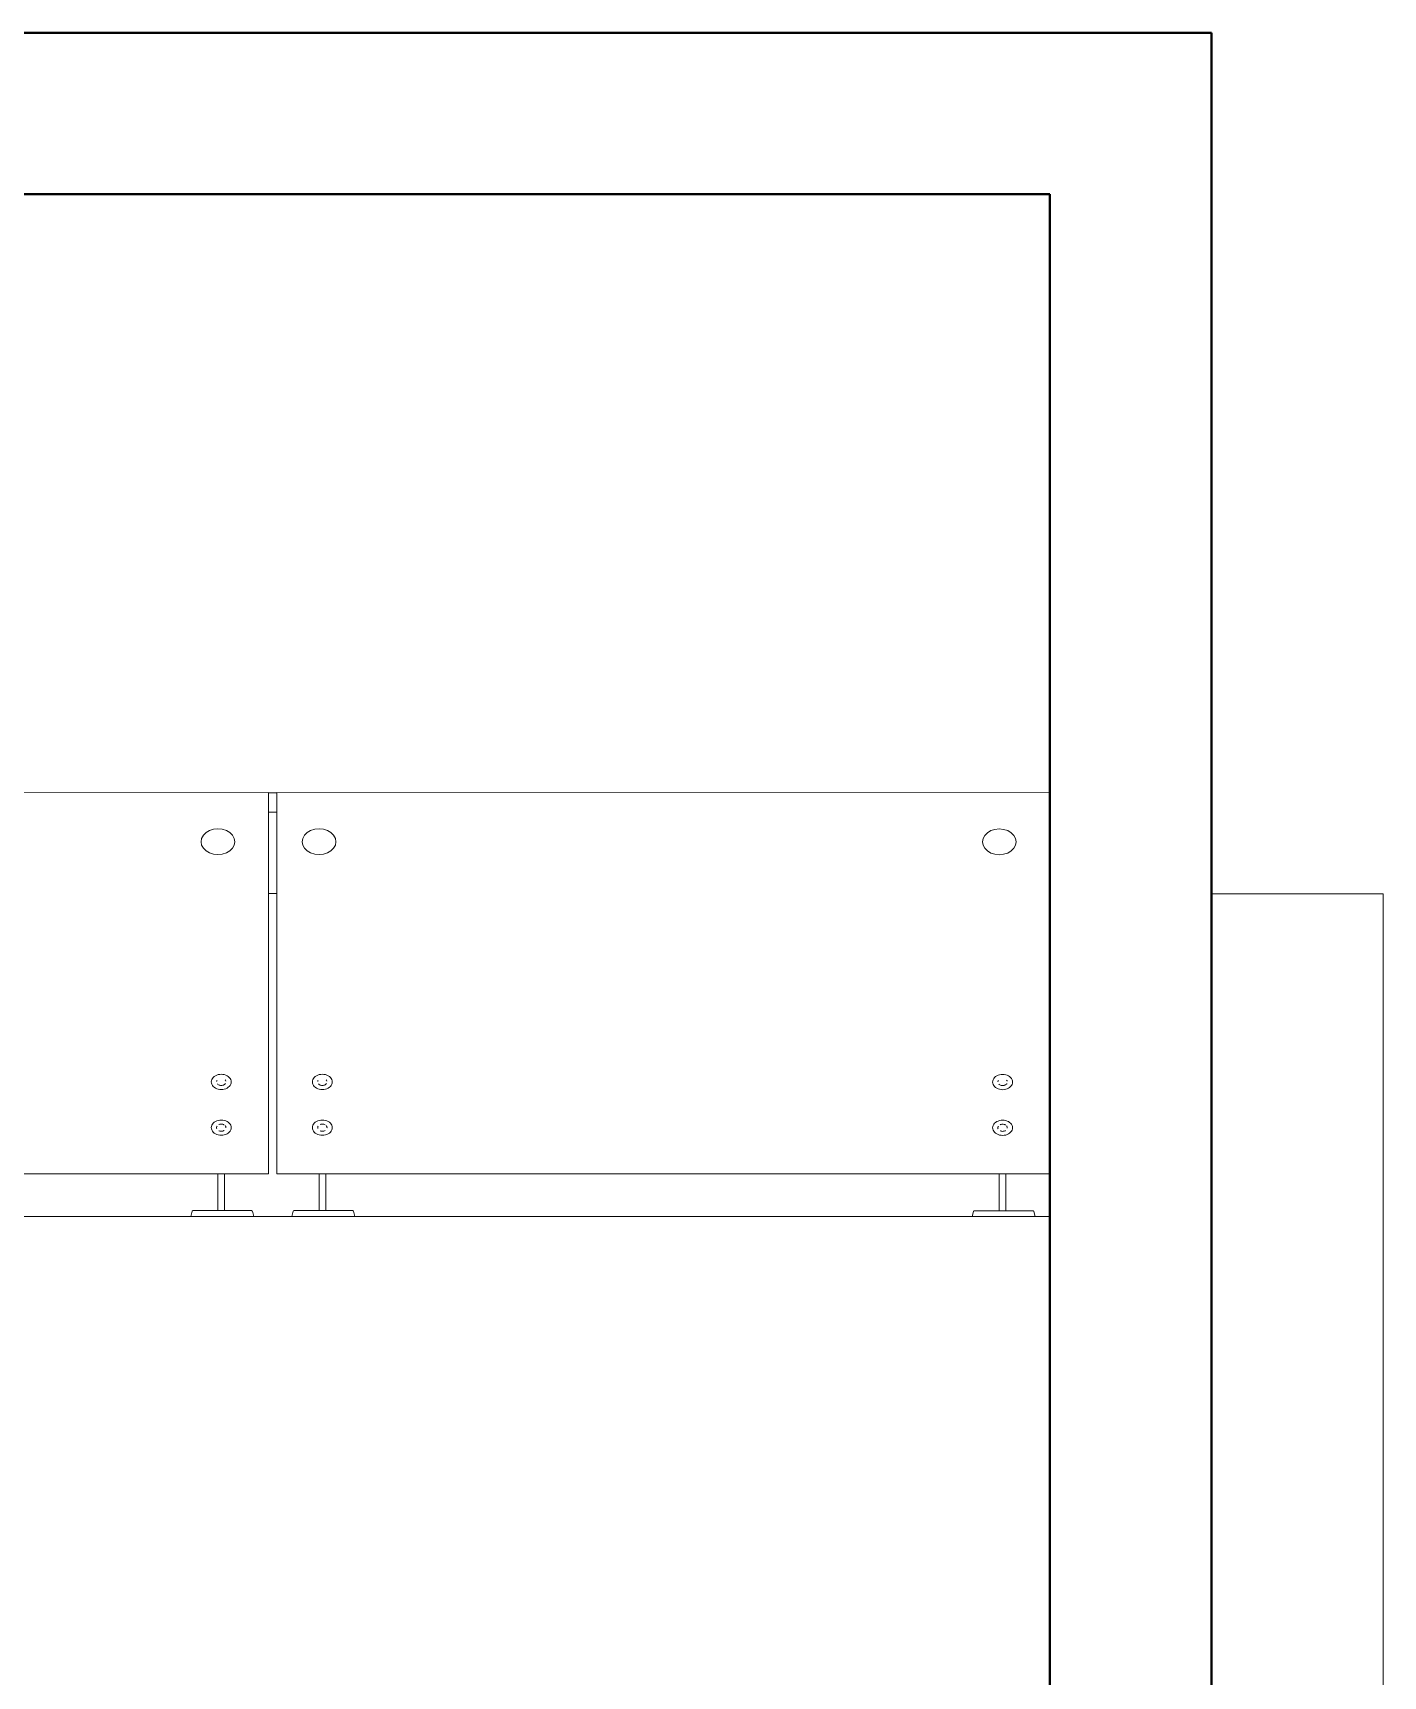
# Model space of a CAD drawing. Header units: inches. Extents: x 136316 to 139491, y -21083 to -17511.
# Drawn here: x 137693.1 to 137768.4, y -19725.2 to -19633.6 of the extents above; entities that cross this region are included whole.
import ezdxf

# ---------------------------------------------------------------- set-up
doc = ezdxf.new("R2010")
doc.units = ezdxf.units.IN
doc.header["$LTSCALE"] = 0.5
doc.header["$MEASUREMENT"] = 0
for name, color, linetype, lineweight in [('HACTH', 253, 'Continuous', 9), ('PARAPET', 50, 'Continuous', 13), ('wall', 1, 'Continuous', 40), ('window', 4, 'Continuous', 13)]:
    doc.layers.add(name, color=color, linetype=linetype, lineweight=lineweight)

msp = doc.modelspace()

# ---------------------------------------------------------------- linework, layer by layer
at = {"layer": 'HACTH'}
msp.add_line((137749.817, -19699.553), (137619.86, -19699.553), dxfattribs=at)
at = {"layer": 'PARAPET'}
for p, q in [((137758.817, -19681.553), (137768.391, -19681.553)), ((137768.391, -19681.553), (137768.391, -19718.194)), ((137768.391, -19718.194), (137768.391, -20091.194))]:
    msp.add_line(p, q, dxfattribs=at)
at = {"layer": 'wall'}
for p, q in [((137758.107, -19633.553), (137615.86, -19633.553)), ((137758.107, -19633.553), (137758.817, -19633.553)), ((137758.817, -19953.194), (137758.817, -19633.553)), ((137619.86, -19642.553), (137749.817, -19642.553)), ((137749.817, -19833.194), (137749.817, -19642.553))]:
    msp.add_line(p, q, dxfattribs=at)
at = {"layer": 'window'}
for p, q in [((137706.263, -19675.915), (137663.414, -19675.923)), ((137706.263, -19697.168), (137706.263, -19675.915)), ((137706.263, -19675.923), (137706.732, -19675.923)), ((137749.817, -19675.923), (137706.732, -19675.915)), ((137706.732, -19675.915), (137706.732, -19675.923)), ((137706.732, -19675.923), (137706.732, -19697.168)), ((137706.263, -19677), (137706.732, -19677)), ((137703.44, -19677.928), (137703.197, -19677.953)), ((137703.684, -19677.953), (137703.44, -19677.928)), ((137709.077, -19677.928), (137708.834, -19677.953)), ((137709.32, -19677.953), (137709.077, -19677.928)), ((137746.994, -19677.937), (137746.751, -19677.961)), ((137747.237, -19677.961), (137746.994, -19677.937)), ((137702.533, -19678.462), (137702.501, -19678.648)), ((137702.501, -19678.648), (137702.533, -19678.835)), ((137702.627, -19678.288), (137702.533, -19678.462)), ((137702.533, -19678.835), (137702.627, -19679.008)), ((137702.776, -19678.139), (137702.627, -19678.288)), ((137702.971, -19678.025), (137702.776, -19678.139)), ((137703.197, -19677.953), (137702.971, -19678.025)), ((137703.91, -19678.025), (137703.684, -19677.953)), ((137704.105, -19678.139), (137703.91, -19678.025)), ((137704.254, -19678.288), (137704.105, -19678.139)), ((137704.348, -19678.462), (137704.254, -19678.288)), ((137704.254, -19679.008), (137704.348, -19678.835)), ((137704.38, -19678.648), (137704.348, -19678.462)), ((137704.348, -19678.835), (137704.38, -19678.648)), ((137708.17, -19678.462), (137708.138, -19678.648)), ((137708.138, -19678.648), (137708.17, -19678.835)), ((137708.264, -19678.288), (137708.17, -19678.462)), ((137708.17, -19678.835), (137708.264, -19679.008)), ((137708.413, -19678.139), (137708.264, -19678.288)), ((137708.608, -19678.025), (137708.413, -19678.139)), ((137708.834, -19677.953), (137708.608, -19678.025)), ((137709.547, -19678.025), (137709.32, -19677.953)), ((137709.742, -19678.139), (137709.547, -19678.025)), ((137709.891, -19678.288), (137709.742, -19678.139)), ((137709.985, -19678.462), (137709.891, -19678.288)), ((137709.891, -19679.008), (137709.985, -19678.835)), ((137710.017, -19678.648), (137709.985, -19678.462)), ((137709.985, -19678.835), (137710.017, -19678.648)), ((137746.087, -19678.47), (137746.055, -19678.657)), ((137746.055, -19678.657), (137746.087, -19678.843)), ((137746.181, -19678.297), (137746.087, -19678.47)), ((137746.087, -19678.843), (137746.181, -19679.017)), ((137746.33, -19678.148), (137746.181, -19678.297)), ((137746.525, -19678.033), (137746.33, -19678.148)), ((137746.751, -19677.961), (137746.525, -19678.033)), ((137747.464, -19678.033), (137747.237, -19677.961)), ((137747.659, -19678.148), (137747.464, -19678.033)), ((137747.808, -19678.297), (137747.659, -19678.148)), ((137747.902, -19678.47), (137747.808, -19678.297)), ((137747.808, -19679.017), (137747.902, -19678.843)), ((137747.934, -19678.657), (137747.902, -19678.47)), ((137747.902, -19678.843), (137747.934, -19678.657)), ((137702.627, -19679.008), (137702.776, -19679.157)), ((137702.776, -19679.157), (137702.971, -19679.272)), ((137702.971, -19679.272), (137703.197, -19679.344)), ((137703.197, -19679.344), (137703.44, -19679.368)), ((137703.44, -19679.368), (137703.684, -19679.344)), ((137703.684, -19679.344), (137703.91, -19679.272)), ((137703.91, -19679.272), (137704.105, -19679.157)), ((137704.105, -19679.157), (137704.254, -19679.008)), ((137708.264, -19679.008), (137708.413, -19679.157)), ((137708.413, -19679.157), (137708.608, -19679.272)), ((137708.608, -19679.272), (137708.834, -19679.344)), ((137708.834, -19679.344), (137709.077, -19679.368)), ((137709.077, -19679.368), (137709.32, -19679.344)), ((137709.32, -19679.344), (137709.547, -19679.272)), ((137709.547, -19679.272), (137709.742, -19679.157)), ((137709.742, -19679.157), (137709.891, -19679.008)), ((137746.181, -19679.017), (137746.33, -19679.166)), ((137746.33, -19679.166), (137746.525, -19679.28)), ((137746.525, -19679.28), (137746.751, -19679.352)), ((137746.751, -19679.352), (137746.994, -19679.376)), ((137746.994, -19679.376), (137747.237, -19679.352)), ((137747.237, -19679.352), (137747.464, -19679.28)), ((137747.464, -19679.28), (137747.659, -19679.166)), ((137747.659, -19679.166), (137747.808, -19679.017)), ((137706.732, -19681.545), (137706.263, -19681.545)), ((137703.374, -19691.663), (137703.299, -19691.698)), ((137703.454, -19691.637), (137703.374, -19691.663)), ((137703.539, -19691.622), (137703.454, -19691.637)), ((137703.539, -19691.622), (137703.625, -19691.616)), ((137703.712, -19691.622), (137703.625, -19691.616)), ((137703.797, -19691.637), (137703.712, -19691.622)), ((137703.797, -19691.637), (137703.877, -19691.663)), ((137703.877, -19691.663), (137703.952, -19691.698)), ((137709.01, -19691.663), (137708.936, -19691.698)), ((137709.091, -19691.637), (137709.01, -19691.663)), ((137709.175, -19691.622), (137709.091, -19691.637)), ((137709.175, -19691.622), (137709.262, -19691.616)), ((137709.349, -19691.622), (137709.262, -19691.616)), ((137709.434, -19691.637), (137709.349, -19691.622)), ((137709.434, -19691.637), (137709.514, -19691.663)), ((137709.514, -19691.663), (137709.588, -19691.698)), ((137746.927, -19691.671), (137746.853, -19691.706)), ((137747.008, -19691.646), (137746.927, -19691.671)), ((137747.092, -19691.63), (137747.008, -19691.646)), ((137747.092, -19691.63), (137747.179, -19691.625)), ((137747.266, -19691.63), (137747.179, -19691.625)), ((137747.351, -19691.646), (137747.266, -19691.63)), ((137747.351, -19691.646), (137747.431, -19691.671)), ((137747.431, -19691.671), (137747.505, -19691.706)), ((137703.071, -19692.042), (137703.077, -19691.975)), ((137703.071, -19692.042), (137703.077, -19692.108)), ((137703.098, -19691.91), (137703.077, -19691.975)), ((137703.077, -19692.108), (137703.098, -19692.173)), ((137703.131, -19691.849), (137703.098, -19691.91)), ((137703.131, -19692.235), (137703.098, -19692.173)), ((137703.177, -19691.792), (137703.131, -19691.849)), ((137703.177, -19692.291), (137703.131, -19692.235)), ((137703.177, -19691.792), (137703.233, -19691.741)), ((137703.177, -19692.291), (137703.233, -19692.342)), ((137703.233, -19691.741), (137703.299, -19691.698)), ((137703.233, -19692.342), (137703.299, -19692.385)), ((137703.299, -19692.385), (137703.374, -19692.42)), ((137703.37, -19692.011), (137703.368, -19692.024)), ((137703.37, -19692.011), (137703.379, -19691.98)), ((137703.454, -19692.446), (137703.374, -19692.42)), ((137703.392, -19691.956), (137703.379, -19691.98)), ((137703.413, -19692.154), (137703.416, -19692.158)), ((137703.416, -19692.158), (137703.442, -19692.182)), ((137703.442, -19692.182), (137703.473, -19692.202)), ((137703.454, -19692.446), (137703.539, -19692.461)), ((137703.508, -19692.218), (137703.473, -19692.202)), ((137703.545, -19692.23), (137703.508, -19692.218)), ((137703.625, -19692.467), (137703.539, -19692.461)), ((137703.585, -19692.237), (137703.545, -19692.23)), ((137703.585, -19692.237), (137703.625, -19692.24)), ((137703.625, -19692.24), (137703.666, -19692.237)), ((137703.625, -19692.467), (137703.712, -19692.461)), ((137703.666, -19692.237), (137703.705, -19692.23)), ((137703.705, -19692.23), (137703.743, -19692.218)), ((137703.712, -19692.461), (137703.797, -19692.446)), ((137703.778, -19692.202), (137703.743, -19692.218)), ((137703.808, -19692.182), (137703.778, -19692.202)), ((137703.797, -19692.446), (137703.877, -19692.42)), ((137703.808, -19692.182), (137703.835, -19692.158)), ((137703.835, -19692.158), (137703.856, -19692.132)), ((137703.856, -19691.952), (137703.838, -19691.929)), ((137703.872, -19691.98), (137703.856, -19691.952)), ((137703.859, -19692.127), (137703.856, -19692.132)), ((137703.876, -19691.993), (137703.872, -19691.98)), ((137703.877, -19692.42), (137703.952, -19692.385)), ((137704.018, -19691.741), (137703.952, -19691.698)), ((137703.952, -19692.385), (137704.018, -19692.342)), ((137704.018, -19691.741), (137704.074, -19691.792)), ((137704.018, -19692.342), (137704.074, -19692.291)), ((137704.12, -19691.849), (137704.074, -19691.792)), ((137704.074, -19692.291), (137704.12, -19692.235)), ((137704.153, -19691.91), (137704.12, -19691.849)), ((137704.153, -19692.173), (137704.12, -19692.235)), ((137704.173, -19691.975), (137704.153, -19691.91)), ((137704.173, -19692.108), (137704.153, -19692.173)), ((137704.18, -19692.042), (137704.173, -19691.975)), ((137704.173, -19692.108), (137704.18, -19692.042)), ((137708.707, -19692.042), (137708.714, -19691.975)), ((137708.707, -19692.042), (137708.714, -19692.108)), ((137708.735, -19691.91), (137708.714, -19691.975)), ((137708.714, -19692.108), (137708.735, -19692.173)), ((137708.768, -19691.849), (137708.735, -19691.91)), ((137708.768, -19692.235), (137708.735, -19692.173)), ((137708.813, -19691.792), (137708.768, -19691.849)), ((137708.813, -19692.291), (137708.768, -19692.235)), ((137708.813, -19691.792), (137708.87, -19691.741)), ((137708.813, -19692.291), (137708.87, -19692.342)), ((137708.87, -19691.741), (137708.936, -19691.698)), ((137708.87, -19692.342), (137708.936, -19692.385)), ((137708.936, -19692.385), (137709.01, -19692.42)), ((137709.006, -19692.011), (137709.005, -19692.024)), ((137709.006, -19692.011), (137709.016, -19691.98)), ((137709.091, -19692.446), (137709.01, -19692.42)), ((137709.029, -19691.956), (137709.016, -19691.98)), ((137709.049, -19692.154), (137709.053, -19692.158)), ((137709.053, -19692.158), (137709.079, -19692.182)), ((137709.079, -19692.182), (137709.11, -19692.202)), ((137709.091, -19692.446), (137709.175, -19692.461)), ((137709.145, -19692.218), (137709.11, -19692.202)), ((137709.182, -19692.23), (137709.145, -19692.218)), ((137709.262, -19692.467), (137709.175, -19692.461)), ((137709.222, -19692.237), (137709.182, -19692.23)), ((137709.222, -19692.237), (137709.262, -19692.24)), ((137709.262, -19692.24), (137709.303, -19692.237)), ((137709.262, -19692.467), (137709.349, -19692.461)), ((137709.303, -19692.237), (137709.342, -19692.23)), ((137709.342, -19692.23), (137709.38, -19692.218)), ((137709.349, -19692.461), (137709.434, -19692.446)), ((137709.414, -19692.202), (137709.38, -19692.218)), ((137709.445, -19692.182), (137709.414, -19692.202)), ((137709.434, -19692.446), (137709.514, -19692.42)), ((137709.445, -19692.182), (137709.472, -19692.158)), ((137709.472, -19692.158), (137709.493, -19692.132)), ((137709.493, -19691.952), (137709.475, -19691.929)), ((137709.508, -19691.98), (137709.493, -19691.952)), ((137709.495, -19692.127), (137709.493, -19692.132)), ((137709.512, -19691.993), (137709.508, -19691.98)), ((137709.514, -19692.42), (137709.588, -19692.385)), ((137709.655, -19691.741), (137709.588, -19691.698)), ((137709.588, -19692.385), (137709.655, -19692.342)), ((137709.655, -19691.741), (137709.711, -19691.792)), ((137709.655, -19692.342), (137709.711, -19692.291)), ((137709.757, -19691.849), (137709.711, -19691.792)), ((137709.711, -19692.291), (137709.757, -19692.235)), ((137709.79, -19691.91), (137709.757, -19691.849)), ((137709.79, -19692.173), (137709.757, -19692.235)), ((137709.81, -19691.975), (137709.79, -19691.91)), ((137709.81, -19692.108), (137709.79, -19692.173)), ((137709.817, -19692.042), (137709.81, -19691.975)), ((137709.81, -19692.108), (137709.817, -19692.042)), ((137746.624, -19692.05), (137746.631, -19691.983)), ((137746.624, -19692.05), (137746.631, -19692.116)), ((137746.652, -19691.919), (137746.631, -19691.983)), ((137746.631, -19692.116), (137746.652, -19692.181)), ((137746.685, -19691.857), (137746.652, -19691.919)), ((137746.685, -19692.243), (137746.652, -19692.181)), ((137746.73, -19691.8), (137746.685, -19691.857)), ((137746.73, -19692.3), (137746.685, -19692.243)), ((137746.73, -19691.8), (137746.787, -19691.749)), ((137746.73, -19692.3), (137746.787, -19692.351)), ((137746.787, -19691.749), (137746.853, -19691.706)), ((137746.787, -19692.351), (137746.853, -19692.394)), ((137746.853, -19692.394), (137746.927, -19692.429)), ((137746.923, -19692.019), (137746.922, -19692.032)), ((137746.923, -19692.019), (137746.933, -19691.989)), ((137747.008, -19692.454), (137746.927, -19692.429)), ((137746.946, -19691.964), (137746.933, -19691.989)), ((137746.966, -19692.162), (137746.97, -19692.167)), ((137746.97, -19692.167), (137746.996, -19692.19)), ((137746.996, -19692.19), (137747.027, -19692.21)), ((137747.008, -19692.454), (137747.092, -19692.47)), ((137747.062, -19692.227), (137747.027, -19692.21)), ((137747.099, -19692.239), (137747.062, -19692.227)), ((137747.179, -19692.475), (137747.092, -19692.47)), ((137747.139, -19692.246), (137747.099, -19692.239)), ((137747.139, -19692.246), (137747.179, -19692.248)), ((137747.179, -19692.248), (137747.22, -19692.246)), ((137747.179, -19692.475), (137747.266, -19692.47)), ((137747.22, -19692.246), (137747.259, -19692.239)), ((137747.259, -19692.239), (137747.297, -19692.227)), ((137747.266, -19692.47), (137747.351, -19692.454)), ((137747.331, -19692.21), (137747.297, -19692.227)), ((137747.362, -19692.19), (137747.331, -19692.21)), ((137747.351, -19692.454), (137747.431, -19692.429)), ((137747.362, -19692.19), (137747.389, -19692.167)), ((137747.389, -19692.167), (137747.41, -19692.14)), ((137747.41, -19691.96), (137747.392, -19691.938)), ((137747.425, -19691.989), (137747.41, -19691.96)), ((137747.412, -19692.135), (137747.41, -19692.14)), ((137747.429, -19692.001), (137747.425, -19691.989)), ((137747.431, -19692.429), (137747.505, -19692.394)), ((137747.572, -19691.749), (137747.505, -19691.706)), ((137747.505, -19692.394), (137747.572, -19692.351)), ((137747.572, -19691.749), (137747.628, -19691.8)), ((137747.572, -19692.351), (137747.628, -19692.3)), ((137747.674, -19691.857), (137747.628, -19691.8)), ((137747.628, -19692.3), (137747.674, -19692.243)), ((137747.707, -19691.919), (137747.674, -19691.857)), ((137747.707, -19692.181), (137747.674, -19692.243)), ((137747.727, -19691.983), (137747.707, -19691.919)), ((137747.727, -19692.116), (137747.707, -19692.181)), ((137747.734, -19692.05), (137747.727, -19691.983)), ((137747.727, -19692.116), (137747.734, -19692.05)), ((137703.098, -19694.461), (137703.131, -19694.399)), ((137703.131, -19694.399), (137703.177, -19694.342)), ((137703.177, -19694.342), (137703.233, -19694.291)), ((137703.233, -19694.291), (137703.299, -19694.248)), ((137703.299, -19694.248), (137703.374, -19694.213)), ((137703.454, -19694.188), (137703.374, -19694.213)), ((137703.539, -19694.172), (137703.454, -19694.188)), ((137703.508, -19694.415), (137703.496, -19694.421)), ((137703.545, -19694.403), (137703.508, -19694.415)), ((137703.539, -19694.172), (137703.625, -19694.167)), ((137703.545, -19694.403), (137703.585, -19694.396)), ((137703.625, -19694.394), (137703.585, -19694.396)), ((137703.712, -19694.172), (137703.625, -19694.167)), ((137703.666, -19694.396), (137703.625, -19694.394)), ((137703.666, -19694.396), (137703.705, -19694.403)), ((137703.705, -19694.403), (137703.743, -19694.415)), ((137703.797, -19694.188), (137703.712, -19694.172)), ((137703.743, -19694.415), (137703.778, -19694.432)), ((137703.789, -19694.439), (137703.778, -19694.432)), ((137703.877, -19694.213), (137703.797, -19694.188)), ((137703.877, -19694.213), (137703.952, -19694.248)), ((137704.018, -19694.291), (137703.952, -19694.248)), ((137704.018, -19694.291), (137704.074, -19694.342)), ((137704.074, -19694.342), (137704.12, -19694.399)), ((137704.12, -19694.399), (137704.153, -19694.461)), ((137708.735, -19694.461), (137708.768, -19694.399)), ((137708.768, -19694.399), (137708.813, -19694.342)), ((137708.813, -19694.342), (137708.87, -19694.291)), ((137708.87, -19694.291), (137708.936, -19694.248)), ((137708.936, -19694.248), (137709.01, -19694.213)), ((137709.091, -19694.188), (137709.01, -19694.213)), ((137709.175, -19694.172), (137709.091, -19694.188)), ((137709.145, -19694.415), (137709.132, -19694.421)), ((137709.182, -19694.403), (137709.145, -19694.415)), ((137709.175, -19694.172), (137709.262, -19694.167)), ((137709.182, -19694.403), (137709.222, -19694.396)), ((137709.262, -19694.394), (137709.222, -19694.396)), ((137709.349, -19694.172), (137709.262, -19694.167)), ((137709.303, -19694.396), (137709.262, -19694.394)), ((137709.303, -19694.396), (137709.342, -19694.403)), ((137709.342, -19694.403), (137709.38, -19694.415)), ((137709.434, -19694.188), (137709.349, -19694.172)), ((137709.38, -19694.415), (137709.414, -19694.432)), ((137709.425, -19694.439), (137709.414, -19694.432)), ((137709.514, -19694.213), (137709.434, -19694.188)), ((137709.514, -19694.213), (137709.588, -19694.248)), ((137709.655, -19694.291), (137709.588, -19694.248)), ((137709.655, -19694.291), (137709.711, -19694.342)), ((137709.711, -19694.342), (137709.757, -19694.399)), ((137709.757, -19694.399), (137709.79, -19694.461)), ((137746.652, -19694.469), (137746.685, -19694.407)), ((137746.685, -19694.407), (137746.73, -19694.351)), ((137746.73, -19694.351), (137746.787, -19694.3)), ((137746.787, -19694.3), (137746.853, -19694.257)), ((137746.853, -19694.257), (137746.927, -19694.222)), ((137747.008, -19694.196), (137746.927, -19694.222)), ((137747.092, -19694.181), (137747.008, -19694.196)), ((137747.062, -19694.424), (137747.049, -19694.429)), ((137747.099, -19694.412), (137747.062, -19694.424)), ((137747.092, -19694.181), (137747.179, -19694.175)), ((137747.099, -19694.412), (137747.139, -19694.404)), ((137747.179, -19694.402), (137747.139, -19694.404)), ((137747.266, -19694.181), (137747.179, -19694.175)), ((137747.22, -19694.404), (137747.179, -19694.402)), ((137747.22, -19694.404), (137747.259, -19694.412)), ((137747.259, -19694.412), (137747.297, -19694.424)), ((137747.351, -19694.196), (137747.266, -19694.181)), ((137747.297, -19694.424), (137747.331, -19694.44)), ((137747.342, -19694.447), (137747.331, -19694.44)), ((137747.431, -19694.222), (137747.351, -19694.196)), ((137747.431, -19694.222), (137747.505, -19694.257)), ((137747.572, -19694.3), (137747.505, -19694.257)), ((137747.572, -19694.3), (137747.628, -19694.351)), ((137747.628, -19694.351), (137747.674, -19694.407)), ((137747.674, -19694.407), (137747.707, -19694.469)), ((137703.071, -19694.592), (137703.077, -19694.526)), ((137703.077, -19694.659), (137703.071, -19694.592)), ((137703.098, -19694.461), (137703.077, -19694.526)), ((137703.077, -19694.659), (137703.098, -19694.723)), ((137703.131, -19694.785), (137703.098, -19694.723)), ((137703.131, -19694.785), (137703.177, -19694.842)), ((137703.177, -19694.842), (137703.233, -19694.893)), ((137703.299, -19694.936), (137703.233, -19694.893)), ((137703.299, -19694.936), (137703.374, -19694.971)), ((137703.366, -19694.592), (137703.37, -19694.561)), ((137703.37, -19694.623), (137703.366, -19694.592)), ((137703.379, -19694.531), (137703.37, -19694.561)), ((137703.37, -19694.623), (137703.375, -19694.641)), ((137703.454, -19694.996), (137703.374, -19694.971)), ((137703.379, -19694.531), (137703.392, -19694.507)), ((137703.539, -19695.012), (137703.454, -19694.996)), ((137703.496, -19694.763), (137703.508, -19694.769)), ((137703.508, -19694.769), (137703.545, -19694.781)), ((137703.625, -19695.017), (137703.539, -19695.012)), ((137703.545, -19694.781), (137703.585, -19694.788)), ((137703.625, -19694.79), (137703.585, -19694.788)), ((137703.666, -19694.788), (137703.625, -19694.79)), ((137703.712, -19695.012), (137703.625, -19695.017)), ((137703.705, -19694.781), (137703.666, -19694.788)), ((137703.743, -19694.769), (137703.705, -19694.781)), ((137703.797, -19694.996), (137703.712, -19695.012)), ((137703.743, -19694.769), (137703.778, -19694.753)), ((137703.778, -19694.753), (137703.789, -19694.745)), ((137703.877, -19694.971), (137703.797, -19694.996)), ((137703.838, -19694.48), (137703.856, -19694.502)), ((137703.872, -19694.531), (137703.856, -19694.502)), ((137703.881, -19694.561), (137703.872, -19694.531)), ((137703.952, -19694.936), (137703.877, -19694.971)), ((137703.884, -19694.592), (137703.881, -19694.561)), ((137703.884, -19694.592), (137703.882, -19694.61)), ((137703.952, -19694.936), (137704.018, -19694.893)), ((137704.018, -19694.893), (137704.074, -19694.842)), ((137704.074, -19694.842), (137704.12, -19694.785)), ((137704.12, -19694.785), (137704.153, -19694.723)), ((137704.153, -19694.461), (137704.173, -19694.526)), ((137704.153, -19694.723), (137704.173, -19694.659)), ((137704.173, -19694.526), (137704.18, -19694.592)), ((137704.18, -19694.592), (137704.173, -19694.659)), ((137708.707, -19694.592), (137708.714, -19694.526)), ((137708.714, -19694.659), (137708.707, -19694.592)), ((137708.735, -19694.461), (137708.714, -19694.526)), ((137708.714, -19694.659), (137708.735, -19694.723)), ((137708.768, -19694.785), (137708.735, -19694.723)), ((137708.768, -19694.785), (137708.813, -19694.842)), ((137708.813, -19694.842), (137708.87, -19694.893)), ((137708.936, -19694.936), (137708.87, -19694.893)), ((137708.936, -19694.936), (137709.01, -19694.971)), ((137709.003, -19694.592), (137709.006, -19694.561)), ((137709.006, -19694.623), (137709.003, -19694.592)), ((137709.016, -19694.531), (137709.006, -19694.561)), ((137709.006, -19694.623), (137709.012, -19694.641)), ((137709.091, -19694.996), (137709.01, -19694.971)), ((137709.016, -19694.531), (137709.029, -19694.507)), ((137709.175, -19695.012), (137709.091, -19694.996)), ((137709.132, -19694.763), (137709.145, -19694.769)), ((137709.145, -19694.769), (137709.182, -19694.781)), ((137709.262, -19695.017), (137709.175, -19695.012)), ((137709.182, -19694.781), (137709.222, -19694.788)), ((137709.262, -19694.79), (137709.222, -19694.788)), ((137709.303, -19694.788), (137709.262, -19694.79)), ((137709.349, -19695.012), (137709.262, -19695.017)), ((137709.342, -19694.781), (137709.303, -19694.788)), ((137709.38, -19694.769), (137709.342, -19694.781)), ((137709.434, -19694.996), (137709.349, -19695.012)), ((137709.38, -19694.769), (137709.414, -19694.753)), ((137709.414, -19694.753), (137709.425, -19694.745)), ((137709.514, -19694.971), (137709.434, -19694.996)), ((137709.475, -19694.48), (137709.493, -19694.502)), ((137709.508, -19694.531), (137709.493, -19694.502)), ((137709.518, -19694.561), (137709.508, -19694.531)), ((137709.588, -19694.936), (137709.514, -19694.971)), ((137709.521, -19694.592), (137709.518, -19694.561)), ((137709.521, -19694.592), (137709.519, -19694.61)), ((137709.588, -19694.936), (137709.655, -19694.893)), ((137709.655, -19694.893), (137709.711, -19694.842)), ((137709.711, -19694.842), (137709.757, -19694.785)), ((137709.757, -19694.785), (137709.79, -19694.723)), ((137709.79, -19694.461), (137709.81, -19694.526)), ((137709.79, -19694.723), (137709.81, -19694.659)), ((137709.81, -19694.526), (137709.817, -19694.592)), ((137709.817, -19694.592), (137709.81, -19694.659)), ((137746.624, -19694.6), (137746.631, -19694.534)), ((137746.631, -19694.667), (137746.624, -19694.6)), ((137746.652, -19694.469), (137746.631, -19694.534)), ((137746.631, -19694.667), (137746.652, -19694.732)), ((137746.685, -19694.793), (137746.652, -19694.732)), ((137746.685, -19694.793), (137746.73, -19694.85)), ((137746.73, -19694.85), (137746.787, -19694.901)), ((137746.853, -19694.944), (137746.787, -19694.901)), ((137746.853, -19694.944), (137746.927, -19694.979)), ((137746.92, -19694.6), (137746.923, -19694.569)), ((137746.923, -19694.631), (137746.92, -19694.6)), ((137746.933, -19694.539), (137746.923, -19694.569)), ((137746.923, -19694.631), (137746.929, -19694.649)), ((137747.008, -19695.005), (137746.927, -19694.979)), ((137746.933, -19694.539), (137746.946, -19694.515)), ((137747.092, -19695.02), (137747.008, -19695.005)), ((137747.049, -19694.771), (137747.062, -19694.777)), ((137747.062, -19694.777), (137747.099, -19694.789)), ((137747.179, -19695.025), (137747.092, -19695.02)), ((137747.099, -19694.789), (137747.139, -19694.796)), ((137747.179, -19694.799), (137747.139, -19694.796)), ((137747.22, -19694.796), (137747.179, -19694.799)), ((137747.266, -19695.02), (137747.179, -19695.025)), ((137747.259, -19694.789), (137747.22, -19694.796)), ((137747.297, -19694.777), (137747.259, -19694.789)), ((137747.351, -19695.005), (137747.266, -19695.02)), ((137747.297, -19694.777), (137747.331, -19694.761)), ((137747.331, -19694.761), (137747.342, -19694.754)), ((137747.431, -19694.979), (137747.351, -19695.005)), ((137747.392, -19694.488), (137747.41, -19694.51)), ((137747.425, -19694.539), (137747.41, -19694.51)), ((137747.435, -19694.569), (137747.425, -19694.539)), ((137747.505, -19694.944), (137747.431, -19694.979)), ((137747.438, -19694.6), (137747.435, -19694.569)), ((137747.438, -19694.6), (137747.436, -19694.618)), ((137747.505, -19694.944), (137747.572, -19694.901)), ((137747.572, -19694.901), (137747.628, -19694.85)), ((137747.628, -19694.85), (137747.674, -19694.793)), ((137747.674, -19694.793), (137747.707, -19694.732)), ((137747.707, -19694.469), (137747.727, -19694.534)), ((137747.707, -19694.732), (137747.727, -19694.667)), ((137747.727, -19694.534), (137747.734, -19694.6)), ((137747.734, -19694.6), (137747.727, -19694.667)), ((137663.414, -19697.176), (137706.263, -19697.168)), ((137703.44, -19699.219), (137703.44, -19697.168)), ((137703.81, -19697.168), (137703.81, -19699.219)), ((137706.732, -19697.168), (137749.817, -19697.176)), ((137709.077, -19699.219), (137709.077, -19697.168)), ((137709.447, -19697.168), (137709.447, -19699.219)), ((137746.994, -19699.227), (137746.994, -19697.176)), ((137747.364, -19697.176), (137747.364, -19699.227)), ((137701.924, -19699.545), (137702, -19699.253)), ((137702.001, -19699.25), (137702, -19699.253)), ((137702.001, -19699.25), (137702.002, -19699.248)), ((137702.002, -19699.248), (137702.003, -19699.245)), ((137702.003, -19699.245), (137702.005, -19699.242)), ((137702.007, -19699.24), (137702.005, -19699.242)), ((137702.009, -19699.237), (137702.007, -19699.24)), ((137702.009, -19699.237), (137702.011, -19699.235)), ((137702.011, -19699.235), (137702.014, -19699.233)), ((137702.014, -19699.233), (137702.016, -19699.231)), ((137702.016, -19699.231), (137702.019, -19699.229)), ((137702.019, -19699.229), (137702.022, -19699.227)), ((137702.026, -19699.225), (137702.022, -19699.227)), ((137702.026, -19699.225), (137702.029, -19699.224)), ((137702.032, -19699.223), (137702.029, -19699.224)), ((137702.032, -19699.223), (137702.036, -19699.221)), ((137702.036, -19699.221), (137702.039, -19699.221)), ((137702.039, -19699.221), (137702.043, -19699.22)), ((137702.043, -19699.22), (137702.047, -19699.219)), ((137702.047, -19699.219), (137702.051, -19699.219)), ((137702.051, -19699.219), (137702.055, -19699.219)), ((137705.307, -19699.219), (137702.055, -19699.219)), ((137705.307, -19699.219), (137705.311, -19699.219)), ((137705.315, -19699.219), (137705.311, -19699.219)), ((137705.315, -19699.219), (137705.319, -19699.22)), ((137705.319, -19699.22), (137705.322, -19699.221)), ((137705.322, -19699.221), (137705.326, -19699.221)), ((137705.329, -19699.223), (137705.326, -19699.221)), ((137705.329, -19699.223), (137705.333, -19699.224)), ((137705.333, -19699.224), (137705.336, -19699.225)), ((137705.339, -19699.227), (137705.336, -19699.225)), ((137705.339, -19699.227), (137705.342, -19699.229)), ((137705.342, -19699.229), (137705.345, -19699.231)), ((137705.345, -19699.231), (137705.348, -19699.233)), ((137705.348, -19699.233), (137705.35, -19699.235)), ((137705.35, -19699.235), (137705.353, -19699.237)), ((137705.355, -19699.24), (137705.353, -19699.237)), ((137705.357, -19699.242), (137705.355, -19699.24)), ((137705.357, -19699.242), (137705.358, -19699.245)), ((137705.358, -19699.245), (137705.36, -19699.248)), ((137705.36, -19699.248), (137705.361, -19699.25)), ((137705.361, -19699.25), (137705.362, -19699.253)), ((137705.438, -19699.545), (137705.362, -19699.253)), ((137707.561, -19699.545), (137707.637, -19699.253)), ((137707.638, -19699.25), (137707.637, -19699.253)), ((137707.638, -19699.25), (137707.639, -19699.248)), ((137707.639, -19699.248), (137707.64, -19699.245)), ((137707.64, -19699.245), (137707.642, -19699.242)), ((137707.644, -19699.24), (137707.642, -19699.242)), ((137707.646, -19699.237), (137707.644, -19699.24)), ((137707.646, -19699.237), (137707.648, -19699.235)), ((137707.648, -19699.235), (137707.651, -19699.233)), ((137707.651, -19699.233), (137707.653, -19699.231)), ((137707.653, -19699.231), (137707.656, -19699.229)), ((137707.656, -19699.229), (137707.659, -19699.227)), ((137707.662, -19699.225), (137707.659, -19699.227)), ((137707.662, -19699.225), (137707.666, -19699.224)), ((137707.669, -19699.223), (137707.666, -19699.224)), ((137707.669, -19699.223), (137707.673, -19699.221)), ((137707.673, -19699.221), (137707.676, -19699.221)), ((137707.676, -19699.221), (137707.68, -19699.22)), ((137707.68, -19699.22), (137707.684, -19699.219)), ((137707.684, -19699.219), (137707.687, -19699.219)), ((137707.687, -19699.219), (137707.691, -19699.219)), ((137710.944, -19699.219), (137707.691, -19699.219)), ((137710.944, -19699.219), (137710.948, -19699.219)), ((137710.952, -19699.219), (137710.948, -19699.219)), ((137710.952, -19699.219), (137710.955, -19699.22)), ((137710.955, -19699.22), (137710.959, -19699.221)), ((137710.959, -19699.221), (137710.963, -19699.221)), ((137710.966, -19699.223), (137710.963, -19699.221)), ((137710.966, -19699.223), (137710.97, -19699.224)), ((137710.97, -19699.224), (137710.973, -19699.225)), ((137710.976, -19699.227), (137710.973, -19699.225)), ((137710.976, -19699.227), (137710.979, -19699.229)), ((137710.979, -19699.229), (137710.982, -19699.231)), ((137710.982, -19699.231), (137710.985, -19699.233)), ((137710.985, -19699.233), (137710.987, -19699.235)), ((137710.987, -19699.235), (137710.99, -19699.237)), ((137710.992, -19699.24), (137710.99, -19699.237)), ((137710.993, -19699.242), (137710.992, -19699.24)), ((137710.993, -19699.242), (137710.995, -19699.245)), ((137710.995, -19699.245), (137710.996, -19699.248)), ((137710.996, -19699.248), (137710.998, -19699.25)), ((137710.998, -19699.25), (137710.998, -19699.253)), ((137711.075, -19699.545), (137710.998, -19699.253)), ((137745.478, -19699.553), (137745.554, -19699.262)), ((137745.555, -19699.259), (137745.554, -19699.262)), ((137745.555, -19699.259), (137745.556, -19699.256)), ((137745.556, -19699.256), (137745.557, -19699.253)), ((137745.557, -19699.253), (137745.559, -19699.251)), ((137745.561, -19699.248), (137745.559, -19699.251)), ((137745.563, -19699.246), (137745.561, -19699.248)), ((137745.563, -19699.246), (137745.565, -19699.243)), ((137745.565, -19699.243), (137745.568, -19699.241)), ((137745.568, -19699.241), (137745.57, -19699.239)), ((137745.57, -19699.239), (137745.573, -19699.237)), ((137745.573, -19699.237), (137745.576, -19699.235)), ((137745.579, -19699.234), (137745.576, -19699.235)), ((137745.579, -19699.234), (137745.583, -19699.232)), ((137745.586, -19699.231), (137745.583, -19699.232)), ((137745.586, -19699.231), (137745.59, -19699.23)), ((137745.59, -19699.23), (137745.593, -19699.229)), ((137745.593, -19699.229), (137745.597, -19699.228)), ((137745.597, -19699.228), (137745.601, -19699.228)), ((137745.601, -19699.228), (137745.605, -19699.227)), ((137745.605, -19699.227), (137745.608, -19699.227)), ((137748.861, -19699.227), (137745.608, -19699.227)), ((137748.861, -19699.227), (137748.865, -19699.227)), ((137748.869, -19699.228), (137748.865, -19699.227)), ((137748.869, -19699.228), (137748.872, -19699.228)), ((137748.872, -19699.228), (137748.876, -19699.229)), ((137748.876, -19699.229), (137748.88, -19699.23)), ((137748.883, -19699.231), (137748.88, -19699.23)), ((137748.883, -19699.231), (137748.887, -19699.232)), ((137748.887, -19699.232), (137748.89, -19699.234)), ((137748.893, -19699.235), (137748.89, -19699.234)), ((137748.893, -19699.235), (137748.896, -19699.237)), ((137748.896, -19699.237), (137748.899, -19699.239)), ((137748.899, -19699.239), (137748.902, -19699.241)), ((137748.902, -19699.241), (137748.904, -19699.243)), ((137748.904, -19699.243), (137748.907, -19699.246)), ((137748.909, -19699.248), (137748.907, -19699.246)), ((137748.91, -19699.251), (137748.909, -19699.248)), ((137748.91, -19699.251), (137748.912, -19699.253)), ((137748.912, -19699.253), (137748.913, -19699.256)), ((137748.913, -19699.256), (137748.915, -19699.259)), ((137748.915, -19699.259), (137748.915, -19699.262)), ((137748.992, -19699.553), (137748.915, -19699.262))]:
    msp.add_line(p, q, dxfattribs=at)

doc.saveas('drawing.dxf')
